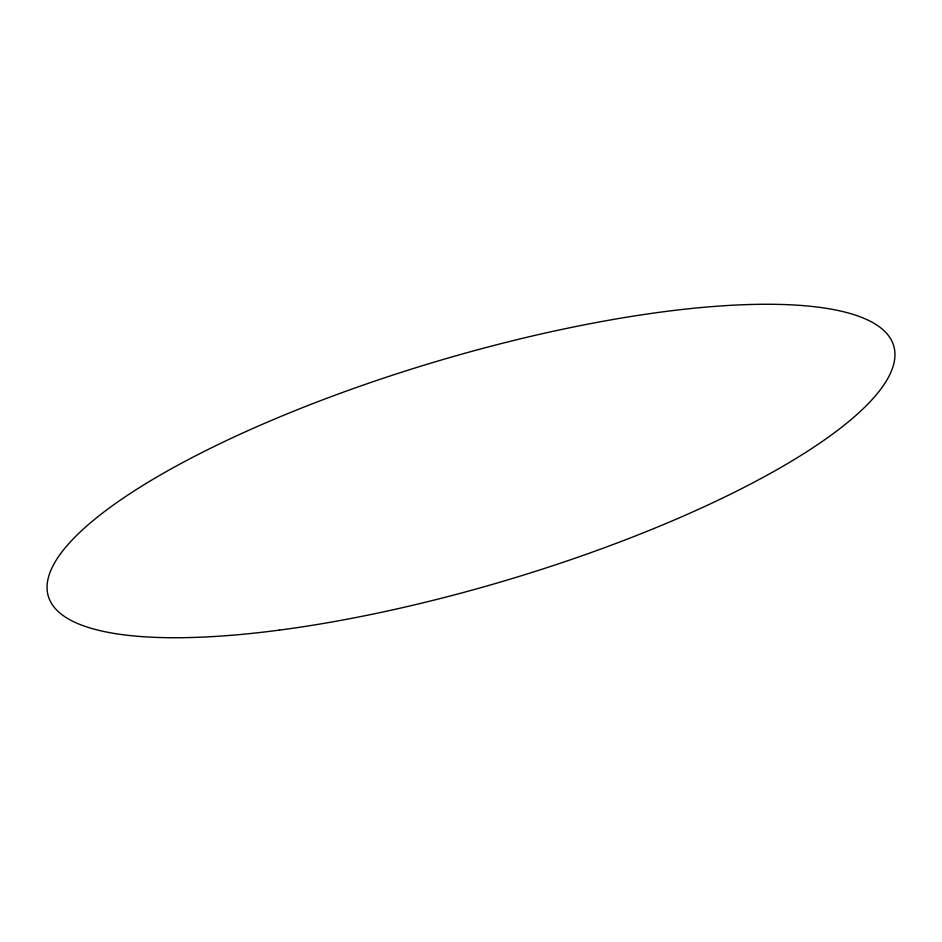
<?xml version="1.0" encoding="UTF-8"?>
<svg xmlns="http://www.w3.org/2000/svg" width="942" height="942" viewBox="0 0 942 942"><rect width="100%" height="100%" fill="white"/><g stroke="black" fill="none" stroke-linecap="round" stroke-linejoin="round"><path stroke-width="1.41" d="M279.597 630.092A440.856 114.842 -16.5 0 0 894.311 348.222A440.856 114.842 -16.5 0 0 239.091 434.686A440.856 114.842 -16.5 0 0 279.597 630.092"/></g></svg>
